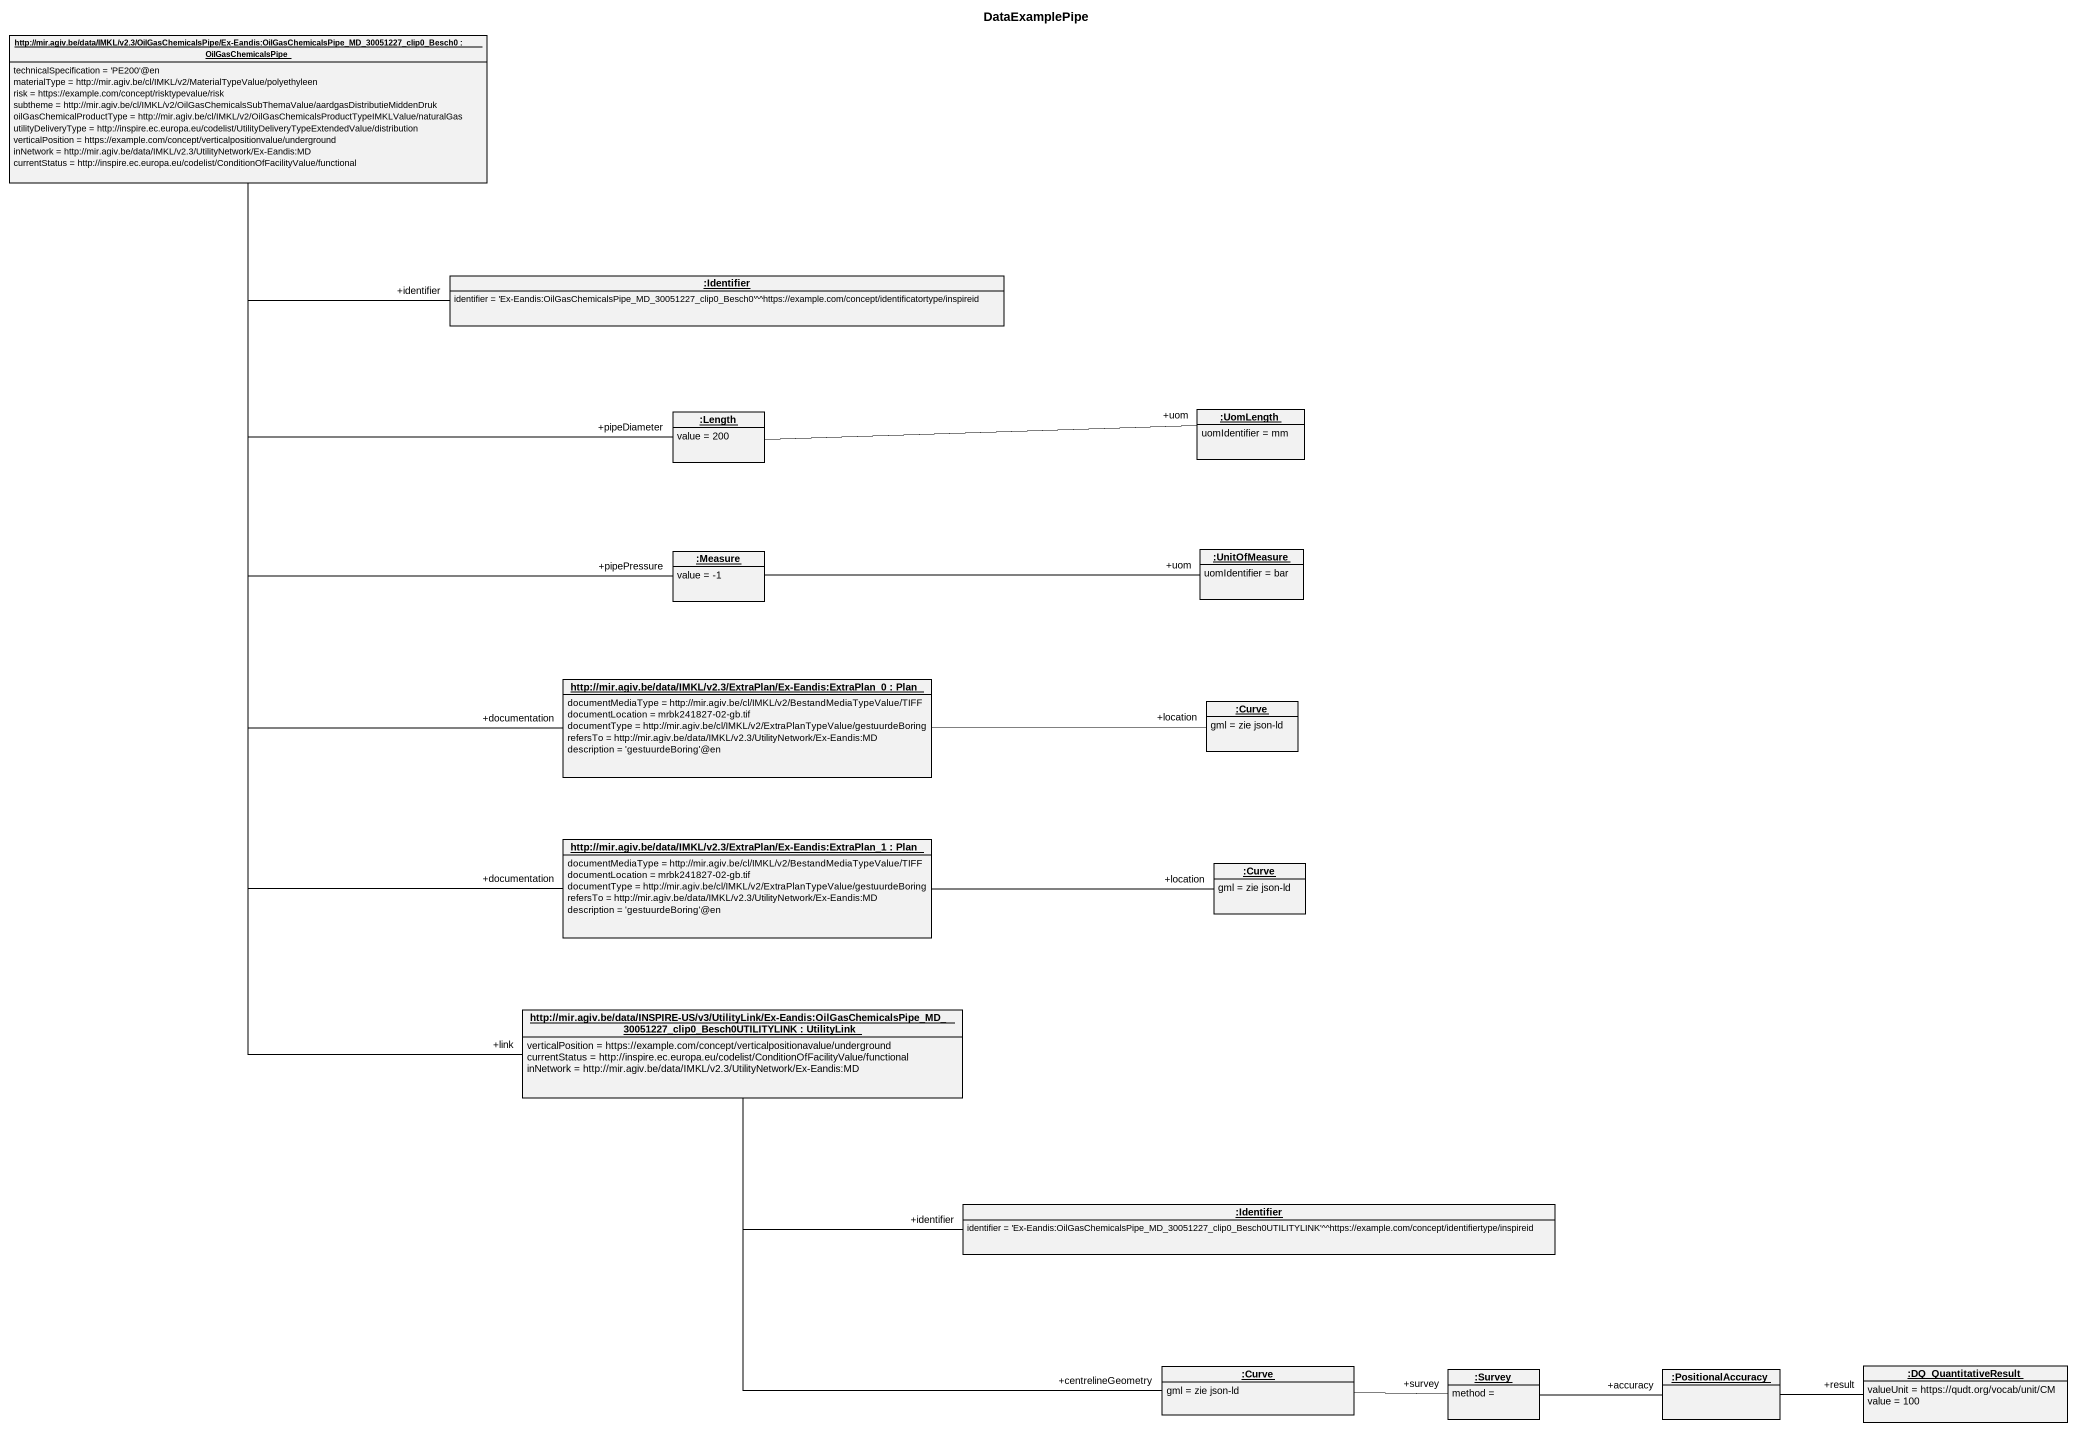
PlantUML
@startuml
title DataExamplePipe
hide circle
hide empty members
object "http://mir.agiv.be/data/IMKL/v2.3/OilGasChemicalsPipe/Ex-Eandis:OilGasChemicalsPipe_MD_30051227_clip0_Besch0 : OilGasChemicalsPipe" as http_mir_agiv_be_data_IMKL {
  technicalSpecification = 'PE200'@en
  materialType = http://mir.agiv.be/cl/IMKL/v2/MaterialTypeValue/polyethyleen
  risk = https://example.com/concept/risktypevalue/risk
  subtheme = http://mir.agiv.be/cl/IMKL/v2/OilGasChemicalsSubThemaValue/aardgasDistributieMiddenDruk
  oilGasChemicalProductType = http://mir.agiv.be/cl/IMKL/v2/OilGasChemicalsProductTypeIMKLValue/naturalGas
  utilityDeliveryType = http://inspire.ec.europa.eu/codelist/UtilityDeliveryTypeExtendedValue/distribution
  verticalPosition = https://example.com/concept/verticalpositionvalue/underground
  inNetwork = http://mir.agiv.be/data/IMKL/v2.3/UtilityNetwork/Ex-Eandis:MD
  currentStatus = http://inspire.ec.europa.eu/codelist/ConditionOfFacilityValue/functional
}
object ":Identifier" as Identifier {
  identifier = 'Ex-Eandis:OilGasChemicalsPipe_MD_30051227_clip0_Besch0'^^https://example.com/concept/identificatortype/inspireid
}
object ":Length" as Length {
  value = 200
}
object ":UomLength" as UomLength {
  uomIdentifier = mm
}
object ":Measure" as Measure {
  value = -1
}
object ":UnitOfMeasure" as UnitOfMeasure {
  uomIdentifier = bar
}
object "http://mir.agiv.be/data/IMKL/v2.3/ExtraPlan/Ex-Eandis:ExtraPlan_0 : Plan" as http_mir_agiv_be_data_IMKL_2 {
  documentMediaType = http://mir.agiv.be/cl/IMKL/v2/BestandMediaTypeValue/TIFF
  documentLocation = mrbk241827-02-gb.tif
  documentType = http://mir.agiv.be/cl/IMKL/v2/ExtraPlanTypeValue/gestuurdeBoring
  refersTo = http://mir.agiv.be/data/IMKL/v2.3/UtilityNetwork/Ex-Eandis:MD
  description = 'gestuurdeBoring'@en
}
object ":Curve" as Curve {
  gml = zie json-ld
}
object "http://mir.agiv.be/data/IMKL/v2.3/ExtraPlan/Ex-Eandis:ExtraPlan_1 : Plan" as http_mir_agiv_be_data_IMKL_3 {
  documentMediaType = http://mir.agiv.be/cl/IMKL/v2/BestandMediaTypeValue/TIFF
  documentLocation = mrbk241827-02-gb.tif
  documentType = http://mir.agiv.be/cl/IMKL/v2/ExtraPlanTypeValue/gestuurdeBoring
  refersTo = http://mir.agiv.be/data/IMKL/v2.3/UtilityNetwork/Ex-Eandis:MD
  description = 'gestuurdeBoring'@en
}
object ":Curve" as Curve_2 {
  gml = zie json-ld
}
object "http://mir.agiv.be/data/INSPIRE-US/v3/UtilityLink/Ex-Eandis:OilGasChemicalsPipe_MD_30051227_clip0_Besch0UTILITYLINK : UtilityLink" as http_mir_agiv_be_data {
  verticalPosition = https://example.com/concept/verticalpositionavalue/underground
  currentStatus = http://inspire.ec.europa.eu/codelist/ConditionOfFacilityValue/functional
  inNetwork = http://mir.agiv.be/data/IMKL/v2.3/UtilityNetwork/Ex-Eandis:MD
}
object ":Identifier" as Identifier_2 {
  identifier = 'Ex-Eandis:OilGasChemicalsPipe_MD_30051227_clip0_Besch0UTILITYLINK'^^https://example.com/concept/identifiertype/inspireid
}
object ":Curve" as Curve_3 {
  gml = zie json-ld
}
object ":Survey" as Survey {
  method =
}
object ":PositionalAccuracy" as PositionalAccuracy
object ":DQ_QuantitativeResult" as DQ_QuantitativeResult {
  valueUnit = https://qudt.org/vocab/unit/CM
  value = 100
}
http_mir_agiv_be_data_IMKL -right- "+identifier" Identifier
http_mir_agiv_be_data_IMKL -- "+pipeDiameter" Length
http_mir_agiv_be_data_IMKL -- "+pipePressure" Measure
http_mir_agiv_be_data_IMKL -- "+documentation" http_mir_agiv_be_data_IMKL_2
http_mir_agiv_be_data_IMKL -- "+documentation" http_mir_agiv_be_data_IMKL_3
http_mir_agiv_be_data_IMKL -- "+link" http_mir_agiv_be_data
Length -right- "+uom" UomLength
Measure -right- "+uom" UnitOfMeasure
http_mir_agiv_be_data_IMKL_2 -right- "+location" Curve
http_mir_agiv_be_data_IMKL_3 -right- "+location" Curve_2
http_mir_agiv_be_data -right- "+identifier" Identifier_2
http_mir_agiv_be_data -- "+centrelineGeometry" Curve_3
Curve_3 -right- "+survey" Survey
Survey -right- "+accuracy" PositionalAccuracy
PositionalAccuracy -right- "+result" DQ_QuantitativeResult
@enduml
